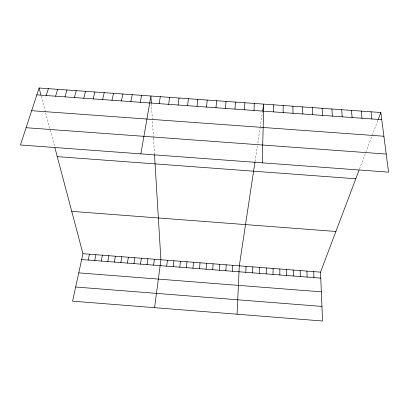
<?xml version="1.0" encoding="UTF-8"?>
<svg xmlns="http://www.w3.org/2000/svg" width="409" height="409" viewBox="0 0 409 409"><rect width="100%" height="100%" fill="white"/><g stroke="black" fill="none" stroke-linecap="round" stroke-linejoin="round"><path stroke-width="0.31" stroke-dasharray="2.04 1.53" d="M255.037 161.509L257.394 145.89M257.839 142.93L260.134 127.736M260.221 127.153L262.476 112.219M359.46 169.091L378.054 119.868M41.258 96.187L45.486 112.158M45.639 112.751L54.601 146.596M151.402 103.605L153.472 137.685M153.513 138.283L154.474 154.091"/><path stroke-width="0.61" d="M279.838 274.95L279.848 268.984M273.028 274.424L273.079 268.462M273.345 111.872L273.422 104.801M266.218 273.892L266.315 267.936M259.413 273.365L259.557 267.409M262.302 162.838L263.698 104.106L262.66 110.997M252.614 272.834L252.798 266.888M254.009 110.481L254.265 103.431M245.814 272.307L246.044 266.361M237.062 314.219L239.296 265.84L254.945 162.122M244.495 109.796L244.843 102.751M232.43 271.264L232.741 265.329M234.991 109.111L235.42 102.076M225.84 270.753L226.197 264.822M219.255 270.237L219.653 264.316M212.67 269.725L213.115 263.81M225.492 108.426L226.008 101.401M206.095 269.214L206.576 263.299M215.998 107.746L216.601 100.726M199.515 268.703L200.042 262.793M192.946 268.192L193.513 262.287M206.509 107.061L207.205 100.052M186.376 267.68L186.985 261.78M197.031 106.381L197.808 99.382M179.807 267.169L180.461 261.274M173.242 266.658L173.937 260.768M166.683 266.147L167.419 260.262M187.557 105.696L188.421 98.707M154.566 307.675L160.906 259.756L154.51 154.709M178.089 105.016L179.045 98.032M153.569 265.129L154.392 259.25M147.02 264.618L147.884 258.749M168.626 104.336L169.669 97.362M140.471 264.112L141.376 258.243M133.927 263.601L134.873 257.736M159.173 103.656L160.302 96.688M127.383 263.089L128.37 257.235M140.849 153.871L150.936 96.018L151.361 102.986M120.844 262.583L121.872 256.729M114.31 262.072L115.379 256.223M140.282 102.296L141.58 95.348M107.777 261.566L108.891 255.722M101.248 261.06L102.398 255.216M130.849 101.616L132.235 94.678M94.724 260.548L95.916 254.715M121.417 100.941L122.889 94.009M88.201 260.042L89.433 254.214M54.898 147.726L82.955 253.708L72.562 301.167L322.568 321.004L320.523 272.143L359.046 170.18M111.994 100.261L113.554 93.339M102.582 99.581L104.223 92.669M93.17 98.906L94.898 91.999M83.768 98.232L85.583 91.33M74.372 97.552L76.273 90.665M64.98 96.877L66.964 89.995M55.593 96.202L57.669 89.331M46.217 95.527L48.374 88.666M39.09 87.996L20.45 144.98L388.55 172.158L380.835 112.506L39.09 87.996L40.951 95.041M378.264 119.316L380.835 112.506M36.846 94.852L381.766 119.673M31.667 110.686L383.908 136.243M26.099 127.715L386.214 154.065M57.255 156.632L355.799 178.769M71.749 211.376L335.886 231.474M82.955 253.708L320.523 272.143M81.677 259.536L320.774 278.135M78.758 272.869L321.346 291.857M75.66 287.016L321.96 306.428M371.04 111.8L371.873 118.963M361.244 111.1L361.991 118.252M351.459 110.399L352.113 117.541M341.684 109.699L342.241 116.831M331.909 108.998L332.379 116.12M322.144 108.298L322.522 115.41M312.384 107.598L312.67 114.704M313.734 271.617L313.943 277.604M302.634 106.897L302.829 113.993M306.949 271.09L307.113 277.072M300.17 270.564L300.288 276.545M292.89 106.197L292.992 113.288M293.396 270.037L293.468 276.014M286.622 269.511L286.653 275.482M283.151 105.502L283.166 112.577"/></g></svg>
